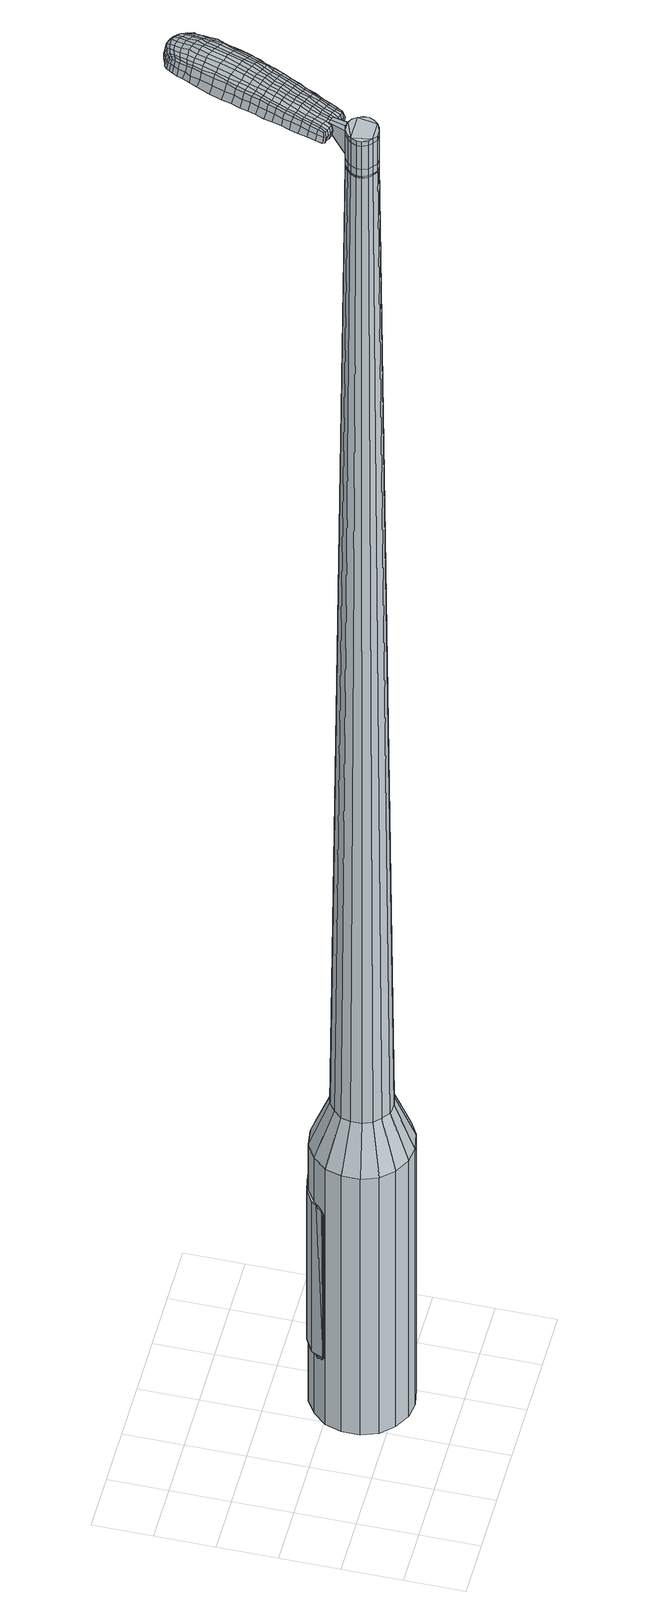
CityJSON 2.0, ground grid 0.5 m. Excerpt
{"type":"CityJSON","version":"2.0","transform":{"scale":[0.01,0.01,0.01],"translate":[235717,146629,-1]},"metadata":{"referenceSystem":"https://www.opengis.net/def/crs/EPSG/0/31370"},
"CityObjects":{
"object1":{"type":"GenericCityObject","attributes":{"cluster":727,"mean_distance_to_centroid":0.18,"new_centroid_x":235718.36,"new_centroid_y":146629.76,"mean_distance_to_camera":8.25,"H1":-8.71,"H2":-5.3,"Z_final":111.22,"cluster2":-1,"proj_x":235721,"proj_y":146630.66,"id_line":92231,"bearing_l":341.15,"distance":2.79,"orientation":"left","G_obj":71.15},"geometry":[{"type":"MultiSurface","lod":"2","boundaries":[[[0,1,2,3]],[[1,4,5,2]],[[4,6,7,5]],[[6,8,9,7]],[[8,10,11,9]],[[10,12,13,11]],[[12,14,15,13]],[[14,16,17,15]],[[16,18,19,17]],[[18,20,21,19]],[[20,22,23,21]],[[22,24,25,23]],[[24,26,27,25]],[[26,28,29,27]],[[28,30,31,29]],[[30,32,33,31]],[[32,34,35,33]],[[34,0,3,35]],[[36,37,38,39]],[[38,40,41,42]],[[41,43,42]],[[42,44,45,46]],[[45,47,46]],[[46,48,49,50]],[[49,51,50]],[[42,46,50,38]],[[50,52,39,38]],[[53,36,39]],[[2,5,7,35]],[[7,9,11,15]],[[11,13,15]],[[15,17,19,23]],[[19,21,23]],[[23,25,27,31]],[[27,29,31]],[[15,23,31,7]],[[31,33,35,7]],[[3,2,35]],[[1,0,54,55]],[[0,34,56,54]],[[34,32,57,56]],[[32,30,58,57]],[[30,28,59,58]],[[28,26,60,59]],[[26,24,61,60]],[[24,22,62,61]],[[22,20,63,62]],[[20,18,64,63]],[[18,16,65,64]],[[16,14,66,65]],[[14,12,67,66]],[[12,10,68,67]],[[10,8,69,68]],[[8,6,70,69]],[[6,4,71,70]],[[4,1,55,71]],[[55,54,72,73]],[[54,56,74,72]],[[56,57,75,74]],[[57,58,76,75]],[[58,59,77,76]],[[59,60,78,77]],[[60,61,79,78]],[[61,62,80,79]],[[62,63,81,80]],[[63,64,82,81]],[[64,65,83,82]],[[65,66,84,83]],[[66,67,85,84]],[[67,68,86,85]],[[68,69,87,86]],[[69,70,88,87]],[[70,71,89,88]],[[71,55,73,89]],[[90,91,92,93]],[[94,95,91,90]],[[96,97,95,94]],[[76,98,97,96]],[[99,100,98,76]],[[101,102,100,99]],[[103,104,102,101]],[[80,105,104,103]],[[81,106,105,80]],[[107,108,106,81]],[[83,109,108,107]],[[84,110,109,83]],[[85,111,110,84]],[[86,112,111,85]],[[113,114,112,86]],[[115,116,114,113]],[[117,118,116,115]],[[93,92,118,117]],[[119,120,121,122]],[[123,119,122,124]],[[125,123,124,126]],[[127,125,126,128]],[[129,127,128,130]],[[131,129,130,132]],[[133,131,132,134]],[[135,133,134,136]],[[137,135,136,138]],[[139,137,138,140]],[[141,139,140,142]],[[143,141,142,144]],[[145,143,144,146]],[[147,145,146,148]],[[149,147,148,150]],[[151,149,150,152]],[[73,72,90,93]],[[72,74,94,90]],[[74,75,96,94]],[[75,76,96]],[[77,99,76]],[[77,78,101,99]],[[78,79,103,101]],[[79,80,103]],[[82,107,81]],[[82,83,107]],[[87,113,86]],[[87,88,115,113]],[[88,89,117,115]],[[89,73,93,117]],[[153,154,92,91]],[[154,155,118,92]],[[155,156,116,118]],[[156,157,114,116]],[[157,112,114]],[[158,108,109]],[[158,106,108]],[[159,104,105]],[[159,160,102,104]],[[160,161,100,102]],[[161,98,100]],[[162,97,98]],[[162,163,95,97]],[[163,153,91,95]],[[39,52,151,164]],[[154,153,165,152]],[[53,39,164,120]],[[153,163,121,165]],[[36,53,120,119]],[[163,162,122,121]],[[37,36,119,123]],[[162,98,124,122]],[[38,37,123,125]],[[98,161,126,124]],[[40,38,125,127]],[[161,160,128,126]],[[41,40,127,129]],[[160,159,130,128]],[[43,41,129,131]],[[159,105,132,130]],[[42,43,131,133]],[[105,106,134,132]],[[44,42,133,135]],[[106,158,136,134]],[[45,44,135,137]],[[158,109,138,136]],[[47,45,137,139]],[[109,110,140,138]],[[46,47,139,141]],[[110,111,142,140]],[[48,46,141,143]],[[111,112,144,142]],[[49,48,143,145]],[[112,157,146,144]],[[51,49,145,147]],[[157,156,148,146]],[[50,51,147,149]],[[156,155,150,148]],[[52,50,149,151]],[[155,154,152,150]],[[151,152,166,167]],[[152,165,168,166]],[[165,121,169,168]],[[121,120,170,169]],[[120,164,171,170]],[[164,151,167,171]],[[172,173,174,175]],[[176,172,175,177]],[[172,176,178,179]],[[173,172,179,180]],[[181,182,183,184]],[[185,181,184,186]],[[181,185,187,188]],[[182,181,188,189]],[[190,191,192,193]],[[194,190,193,195]],[[190,194,196,197]],[[191,190,197,198]],[[199,200,201,202]],[[203,199,202,204]],[[199,203,205,206]],[[200,199,206,207]],[[208,209,210,211]],[[212,208,211,213]],[[208,212,214,215]],[[209,208,215,216]],[[217,218,219,220]],[[221,217,220,222]],[[217,221,223,224]],[[218,217,224,225]],[[226,227,228,229]],[[218,226,229,219]],[[226,218,225,230]],[[227,226,230,231]],[[232,233,234,235]],[[227,232,235,228]],[[232,227,231,236]],[[233,232,236,237]],[[238,176,177,239]],[[233,238,239,234]],[[238,233,237,240]],[[176,238,240,178]],[[241,242,243,244]],[[245,241,244,246]],[[241,245,247,248]],[[242,241,248,249]],[[250,251,252,253]],[[242,250,253,243]],[[250,242,249,254]],[[251,250,254,255]],[[256,257,258,259]],[[251,256,259,252]],[[256,251,255,260]],[[257,256,260,261]],[[262,263,264,265]],[[257,262,265,258]],[[262,257,261,266]],[[263,262,266,267]],[[268,173,180,269]],[[263,268,269,264]],[[268,263,267,270]],[[173,268,270,174]],[[271,272,273,274]],[[275,271,274,276]],[[271,275,277,278]],[[272,271,278,279]],[[280,281,282,283]],[[272,280,283,273]],[[280,272,279,284]],[[281,280,284,285]],[[286,287,288,289]],[[281,286,289,282]],[[286,281,285,290]],[[287,286,290,291]],[[292,185,186,293]],[[287,292,293,288]],[[292,287,291,294]],[[185,292,294,187]],[[295,296,297,298]],[[299,295,298,300]],[[295,299,301,302]],[[296,295,302,303]],[[304,305,306,307]],[[296,304,307,297]],[[304,296,303,308]],[[305,304,308,309]],[[310,311,312,313]],[[305,310,313,306]],[[310,305,309,314]],[[311,310,314,315]],[[316,317,318,319]],[[311,316,319,312]],[[316,311,315,320]],[[317,316,320,321]],[[322,182,189,323]],[[317,322,323,318]],[[322,317,321,324]],[[182,322,324,183]],[[325,211,210,326]],[[327,325,326,328]],[[325,327,329,330]],[[211,325,330,213]],[[331,327,328,332]],[[333,331,332,334]],[[331,333,335,336]],[[327,331,336,329]],[[337,333,334,338]],[[339,337,338,340]],[[337,339,341,342]],[[333,337,342,335]],[[343,339,340,344]],[[345,343,344,346]],[[343,345,347,348]],[[339,343,348,341]],[[349,345,346,350]],[[200,349,350,201]],[[349,200,207,351]],[[345,349,351,347]],[[352,353,198,197]],[[354,352,197,196]],[[352,354,355,356]],[[353,352,356,357]],[[358,359,357,356]],[[360,358,356,355]],[[358,360,361,362]],[[359,358,362,363]],[[364,365,363,362]],[[366,364,362,361]],[[364,366,367,368]],[[365,364,368,369]],[[370,371,369,368]],[[372,370,368,367]],[[370,372,205,203]],[[371,370,203,204]],[[373,374,375,376]],[[275,373,376,277]],[[373,275,276,377]],[[374,373,377,378]],[[379,194,195,380]],[[374,379,380,375]],[[379,374,378,381]],[[194,379,381,196]],[[382,383,384,385]],[[221,382,385,223]],[[382,221,222,386]],[[383,382,386,387]],[[388,389,390,391]],[[383,388,391,384]],[[388,383,387,392]],[[389,388,392,393]],[[394,191,198,395]],[[389,394,395,390]],[[394,389,393,396]],[[191,394,396,192]],[[397,398,399,400]],[[179,397,400,180]],[[397,179,178,401]],[[398,397,401,402]],[[403,404,405,406]],[[398,403,406,399]],[[403,398,402,407]],[[404,403,407,408]],[[409,202,201,410]],[[404,409,410,405]],[[409,404,408,411]],[[202,409,411,204]],[[412,413,414,415]],[[184,412,415,186]],[[412,184,183,416]],[[413,412,416,417]],[[418,206,205,419]],[[413,418,419,414]],[[418,413,417,420]],[[206,418,420,207]],[[421,422,423,424]],[[299,421,424,301]],[[421,299,300,425]],[[422,421,425,426]],[[427,212,213,428]],[[422,427,428,423]],[[427,422,426,429]],[[212,427,429,214]],[[430,431,432,433]],[[245,430,433,247]],[[430,245,246,434]],[[431,430,434,435]],[[436,437,438,439]],[[431,436,439,432]],[[436,431,435,440]],[[437,436,440,441]],[[442,209,216,443]],[[437,442,443,438]],[[442,437,441,444]],[[209,442,444,210]],[[445,446,435,434]],[[244,445,434,246]],[[445,244,243,447]],[[446,445,447,448]],[[449,450,441,440]],[[446,449,440,435]],[[449,446,448,451]],[[450,449,451,452]],[[453,326,210,444]],[[450,453,444,441]],[[453,450,452,454]],[[326,453,454,328]],[[455,456,457,458]],[[302,455,458,303]],[[455,302,301,424]],[[456,455,424,423]],[[459,330,329,460]],[[456,459,460,457]],[[459,456,423,428]],[[330,459,428,213]],[[461,462,448,447]],[[253,461,447,243]],[[461,253,252,463]],[[462,461,463,464]],[[465,466,452,451]],[[462,465,451,448]],[[465,462,464,467]],[[466,465,467,468]],[[469,332,328,454]],[[466,469,454,452]],[[469,466,468,470]],[[332,469,470,334]],[[471,472,473,474]],[[308,471,474,309]],[[471,308,303,458]],[[472,471,458,457]],[[475,336,335,476]],[[472,475,476,473]],[[475,472,457,460]],[[336,475,460,329]],[[477,478,464,463]],[[259,477,463,252]],[[477,259,258,479]],[[478,477,479,480]],[[481,482,468,467]],[[478,481,467,464]],[[481,478,480,483]],[[482,481,483,484]],[[485,338,334,470]],[[482,485,470,468]],[[485,482,484,486]],[[338,485,486,340]],[[487,488,489,490]],[[314,487,490,315]],[[487,314,309,474]],[[488,487,474,473]],[[491,342,341,492]],[[488,491,492,489]],[[491,488,473,476]],[[342,491,476,335]],[[493,494,480,479]],[[265,493,479,258]],[[493,265,264,495]],[[494,493,495,496]],[[497,498,484,483]],[[494,497,483,480]],[[497,494,496,499]],[[498,497,499,500]],[[501,344,340,486]],[[498,501,486,484]],[[501,498,500,502]],[[344,501,502,346]],[[503,504,505,506]],[[320,503,506,321]],[[503,320,315,490]],[[504,503,490,489]],[[507,348,347,508]],[[504,507,508,505]],[[507,504,489,492]],[[348,507,492,341]],[[509,510,496,495]],[[269,509,495,264]],[[509,269,180,400]],[[510,509,400,399]],[[511,512,500,499]],[[510,511,499,496]],[[511,510,399,406]],[[512,511,406,405]],[[513,350,346,502]],[[512,513,502,500]],[[513,512,405,410]],[[350,513,410,201]],[[514,515,417,416]],[[324,514,416,183]],[[514,324,321,506]],[[515,514,506,505]],[[516,351,207,420]],[[515,516,420,417]],[[516,515,505,508]],[[351,516,508,347]],[[517,518,378,377]],[[274,517,377,276]],[[517,274,273,519]],[[518,517,519,520]],[[521,354,196,381]],[[518,521,381,378]],[[521,518,520,522]],[[354,521,522,355]],[[523,524,525,526]],[[224,523,526,225]],[[523,224,223,385]],[[524,523,385,384]],[[527,528,529,530]],[[524,527,530,525]],[[527,524,384,391]],[[528,527,391,390]],[[531,353,357,532]],[[528,531,532,529]],[[531,528,390,395]],[[353,531,395,198]],[[533,534,520,519]],[[283,533,519,273]],[[533,283,282,535]],[[534,533,535,536]],[[537,360,355,522]],[[534,537,522,520]],[[537,534,536,538]],[[360,537,538,361]],[[539,540,541,542]],[[230,539,542,231]],[[539,230,225,526]],[[540,539,526,525]],[[543,544,545,546]],[[540,543,546,541]],[[543,540,525,530]],[[544,543,530,529]],[[547,359,363,548]],[[544,547,548,545]],[[547,544,529,532]],[[359,547,532,357]],[[549,550,536,535]],[[289,549,535,282]],[[549,289,288,551]],[[550,549,551,552]],[[553,366,361,538]],[[550,553,538,536]],[[553,550,552,554]],[[366,553,554,367]],[[555,556,557,558]],[[236,555,558,237]],[[555,236,231,542]],[[556,555,542,541]],[[559,560,561,562]],[[556,559,562,557]],[[559,556,541,546]],[[560,559,546,545]],[[563,365,369,564]],[[560,563,564,561]],[[563,560,545,548]],[[365,563,548,363]],[[565,566,552,551]],[[293,565,551,288]],[[565,293,186,415]],[[566,565,415,414]],[[567,372,367,554]],[[566,567,554,552]],[[567,566,414,419]],[[372,567,419,205]],[[568,569,402,401]],[[240,568,401,178]],[[568,240,237,558]],[[569,568,558,557]],[[570,571,408,407]],[[569,570,407,402]],[[570,569,557,562]],[[571,570,562,561]],[[572,371,204,411]],[[571,572,411,408]],[[572,571,561,564]],[[371,572,564,369]],[[573,574,575,576]],[[576,575,577,578]],[[579,577,575,580]],[[580,575,574,581]],[[582,583,584,585]],[[585,584,586,587]],[[588,586,584,589]],[[589,584,583,590]],[[591,592,593,594]],[[594,593,595,596]],[[597,595,593,598]],[[598,593,592,599]],[[600,601,602,603]],[[603,602,604,605]],[[606,604,602,607]],[[607,602,601,608]],[[609,610,611,612]],[[612,611,613,614]],[[615,613,611,616]],[[616,611,610,617]],[[618,619,620,621]],[[621,620,622,623]],[[624,622,620,625]],[[625,620,619,626]],[[627,628,629,630]],[[630,629,619,618]],[[626,619,629,631]],[[631,629,628,632]],[[633,634,635,636]],[[636,635,628,627]],[[632,628,635,637]],[[637,635,634,638]],[[578,577,639,640]],[[640,639,634,633]],[[638,634,639,641]],[[641,639,577,579]],[[642,643,644,645]],[[645,644,646,647]],[[648,646,644,649]],[[649,644,643,650]],[[651,652,653,654]],[[654,653,643,642]],[[650,643,653,655]],[[655,653,652,656]],[[657,658,659,660]],[[660,659,652,651]],[[656,652,659,661]],[[661,659,658,662]],[[663,664,665,666]],[[666,665,658,657]],[[662,658,665,667]],[[667,665,664,668]],[[581,574,669,670]],[[670,669,664,663]],[[668,664,669,671]],[[671,669,574,573]],[[672,673,674,675]],[[675,674,676,677]],[[678,676,674,679]],[[679,674,673,680]],[[681,682,683,684]],[[684,683,673,672]],[[680,673,683,685]],[[685,683,682,686]],[[687,688,689,690]],[[690,689,682,681]],[[686,682,689,691]],[[691,689,688,692]],[[587,586,693,694]],[[694,693,688,687]],[[692,688,693,695]],[[695,693,586,588]],[[696,697,698,699]],[[699,698,700,701]],[[702,700,698,703]],[[703,698,697,704]],[[705,706,707,708]],[[708,707,697,696]],[[704,697,707,709]],[[709,707,706,710]],[[711,712,713,714]],[[714,713,706,705]],[[710,706,713,715]],[[715,713,712,716]],[[717,718,719,720]],[[720,719,712,711]],[[716,712,719,721]],[[721,719,718,722]],[[590,583,723,724]],[[724,723,718,717]],[[722,718,723,725]],[[725,723,583,582]],[[609,612,726,727]],[[727,726,728,729]],[[730,728,726,731]],[[731,726,612,614]],[[729,728,732,733]],[[733,732,734,735]],[[736,734,732,737]],[[737,732,728,730]],[[735,734,738,739]],[[739,738,740,741]],[[742,740,738,743]],[[743,738,734,736]],[[741,740,744,745]],[[745,744,746,747]],[[748,746,744,749]],[[749,744,740,742]],[[747,746,750,751]],[[751,750,601,600]],[[608,601,750,752]],[[752,750,746,748]],[[599,753,754,598]],[[598,754,755,597]],[[756,755,754,757]],[[757,754,753,758]],[[758,759,760,757]],[[757,760,761,756]],[[762,761,760,763]],[[763,760,759,764]],[[764,765,766,763]],[[763,766,767,762]],[[768,767,766,769]],[[769,766,765,770]],[[770,771,772,769]],[[769,772,773,768]],[[606,773,772,604]],[[604,772,771,605]],[[774,775,776,777]],[[777,776,676,678]],[[677,676,776,778]],[[778,776,775,779]],[[596,595,780,781]],[[781,780,775,774]],[[779,775,780,782]],[[782,780,595,597]],[[783,784,785,786]],[[786,785,622,624]],[[623,622,785,787]],[[787,785,784,788]],[[789,790,791,792]],[[792,791,784,783]],[[788,784,791,793]],[[793,791,790,794]],[[599,592,795,796]],[[796,795,790,789]],[[794,790,795,797]],[[797,795,592,591]],[[798,799,800,801]],[[801,800,580,581]],[[579,580,800,802]],[[802,800,799,803]],[[804,805,806,807]],[[807,806,799,798]],[[803,799,806,808]],[[808,806,805,809]],[[600,603,810,811]],[[811,810,805,804]],[[809,805,810,812]],[[812,810,603,605]],[[813,814,815,816]],[[816,815,585,587]],[[582,585,815,817]],[[817,815,814,818]],[[606,607,819,820]],[[820,819,814,813]],[[818,814,819,821]],[[821,819,607,608]],[[822,823,824,825]],[[825,824,700,702]],[[701,700,824,826]],[[826,824,823,827]],[[614,613,828,829]],[[829,828,823,822]],[[827,823,828,830]],[[830,828,613,615]],[[831,832,833,834]],[[834,833,646,648]],[[647,646,833,835]],[[835,833,832,836]],[[837,838,839,840]],[[840,839,832,831]],[[836,832,839,841]],[[841,839,838,842]],[[617,610,843,844]],[[844,843,838,837]],[[842,838,843,845]],[[845,843,610,609]],[[836,846,835]],[[835,846,645,647]],[[642,645,846,847]],[[847,846,848]],[[842,849,850,841]],[[841,850,846,836]],[[848,846,850,851]],[[851,850,849,852]],[[609,727,853,845]],[[845,853,849,842]],[[852,849,853,854]],[[854,853,727,729]],[[855,856,857,858]],[[858,857,703,704]],[[702,703,857,825]],[[825,857,856,822]],[[730,731,859,860]],[[860,859,856,855]],[[822,856,859,829]],[[829,859,731,614]],[[848,861,847]],[[847,861,654,642]],[[651,654,861,862]],[[862,861,863]],[[852,864,865,851]],[[851,865,861,848]],[[863,861,865,866]],[[866,865,864,867]],[[729,733,868,854]],[[854,868,864,852]],[[867,864,868,869]],[[869,868,733,735]],[[870,871,872,873]],[[873,872,709,710]],[[704,709,872,858]],[[858,872,871,855]],[[736,737,874,875]],[[875,874,871,870]],[[855,871,874,860]],[[860,874,737,730]],[[863,876,877,862]],[[862,877,660,651]],[[657,660,877,878]],[[878,877,876,879]],[[867,880,881,866]],[[866,881,876,863]],[[879,876,881,882]],[[882,881,880,883]],[[735,739,884,869]],[[869,884,880,867]],[[883,880,884,885]],[[885,884,739,741]],[[886,887,888,889]],[[889,888,715,716]],[[710,715,888,873]],[[873,888,887,870]],[[742,743,890,891]],[[891,890,887,886]],[[870,887,890,875]],[[875,890,743,736]],[[879,892,893,878]],[[878,893,666,657]],[[663,666,893,894]],[[894,893,892,895]],[[883,896,897,882]],[[882,897,892,879]],[[895,892,897,898]],[[898,897,896,899]],[[741,745,900,885]],[[885,900,896,883]],[[899,896,900,901]],[[901,900,745,747]],[[902,903,904,905]],[[905,904,721,722]],[[716,721,904,889]],[[889,904,903,886]],[[748,749,906,907]],[[907,906,903,902]],[[886,903,906,891]],[[891,906,749,742]],[[895,908,909,894]],[[894,909,670,663]],[[581,670,909,801]],[[801,909,908,798]],[[899,910,911,898]],[[898,911,908,895]],[[798,908,911,807]],[[807,911,910,804]],[[747,751,912,901]],[[901,912,910,899]],[[804,910,912,811]],[[811,912,751,600]],[[818,913,914,817]],[[817,914,725,582]],[[722,725,914,905]],[[905,914,913,902]],[[608,752,915,821]],[[821,915,913,818]],[[902,913,915,907]],[[907,915,752,748]],[[779,916,917,778]],[[778,917,675,677]],[[672,675,917,918]],[[918,917,916,919]],[[597,755,920,782]],[[782,920,916,779]],[[919,916,920,921]],[[921,920,755,756]],[[922,923,924,925]],[[925,924,625,626]],[[624,625,924,786]],[[786,924,923,783]],[[926,927,928,929]],[[929,928,923,922]],[[783,923,928,792]],[[792,928,927,789]],[[758,753,930,931]],[[931,930,927,926]],[[789,927,930,796]],[[796,930,753,599]],[[919,932,933,918]],[[918,933,684,672]],[[681,684,933,934]],[[934,933,932,935]],[[756,761,936,921]],[[921,936,932,919]],[[935,932,936,937]],[[937,936,761,762]],[[938,939,940,941]],[[941,940,631,632]],[[626,631,940,925]],[[925,940,939,922]],[[942,943,944,945]],[[945,944,939,938]],[[922,939,944,929]],[[929,944,943,926]],[[764,759,946,947]],[[947,946,943,942]],[[926,943,946,931]],[[931,946,759,758]],[[935,948,949,934]],[[934,949,690,681]],[[687,690,949,950]],[[950,949,948,951]],[[762,767,952,937]],[[937,952,948,935]],[[951,948,952,953]],[[953,952,767,768]],[[954,955,956,957]],[[957,956,637,638]],[[632,637,956,941]],[[941,956,955,938]],[[958,959,960,961]],[[961,960,955,954]],[[938,955,960,945]],[[945,960,959,942]],[[770,765,962,963]],[[963,962,959,958]],[[942,959,962,947]],[[947,962,765,764]],[[951,964,965,950]],[[950,965,694,687]],[[587,694,965,816]],[[816,965,964,813]],[[768,773,966,953]],[[953,966,964,951]],[[813,964,966,820]],[[820,966,773,606]],[[803,967,968,802]],[[802,968,641,579]],[[638,641,968,957]],[[957,968,967,954]],[[809,969,970,808]],[[808,970,967,803]],[[954,967,970,961]],[[961,970,969,958]],[[605,771,971,812]],[[812,971,969,809]],[[958,969,971,963]],[[963,971,771,770]],[[573,576,175,174]],[[576,578,177,175]],[[588,589,188,187]],[[589,590,189,188]],[[591,594,193,192]],[[594,596,195,193]],[[615,616,215,214]],[[616,617,216,215]],[[618,621,220,219]],[[621,623,222,220]],[[627,630,229,228]],[[630,618,219,229]],[[633,636,235,234]],[[636,627,228,235]],[[578,640,239,177]],[[640,633,234,239]],[[648,649,248,247]],[[649,650,249,248]],[[650,655,254,249]],[[655,656,255,254]],[[656,661,260,255]],[[661,662,261,260]],[[662,667,266,261]],[[667,668,267,266]],[[668,671,270,267]],[[671,573,174,270]],[[678,679,278,277]],[[679,680,279,278]],[[680,685,284,279]],[[685,686,285,284]],[[686,691,290,285]],[[691,692,291,290]],[[692,695,294,291]],[[695,588,187,294]],[[696,699,298,297]],[[699,701,300,298]],[[705,708,307,306]],[[708,696,297,307]],[[711,714,313,312]],[[714,705,306,313]],[[717,720,319,318]],[[720,711,312,319]],[[590,724,323,189]],[[724,717,318,323]],[[774,777,376,375]],[[777,678,277,376]],[[596,781,380,195]],[[781,774,375,380]],[[623,787,386,222]],[[787,788,387,386]],[[788,793,392,387]],[[793,794,393,392]],[[794,797,396,393]],[[797,591,192,396]],[[701,826,425,300]],[[826,827,426,425]],[[827,830,429,426]],[[830,615,214,429]],[[831,834,433,432]],[[834,648,247,433]],[[837,840,439,438]],[[840,831,432,439]],[[617,844,443,216]],[[844,837,438,443]],[[972,973,974,975]],[[976,977,975,974]],[[978,979,980,981]],[[982,983,984,985]],[[973,986,987,974]],[[988,976,974,987]],[[989,978,981,990]],[[991,992,983,982]],[[986,993,994,987]],[[994,995,988,987]],[[996,989,990,997]],[[998,992,991,999]],[[993,1000,1001,994]],[[1001,1002,995,994]],[[1003,996,997,1004]],[[1005,998,999,1006]],[[1007,1008,1009,1010]],[[1011,1012,1008,1007]],[[1011,1013,1014,1012]],[[1013,1015,1016,1014]],[[1017,1018,1019,1020]],[[1021,1022,1018,1017]],[[1023,1024,1022,1021]],[[1025,1026,1024,1023]],[[1020,1009,1008,1017]],[[1017,1008,1012,1021]],[[1012,1014,1023,1021]],[[1014,1016,1025,1023]],[[981,980,977,976]],[[990,981,976,988]],[[995,997,990,988]],[[1002,1004,997,995]],[[982,985,979,978]],[[991,982,978,989]],[[999,991,989,996]],[[1006,999,996,1003]],[[983,1007,1010,984]],[[992,1011,1007,983]],[[1013,1011,992,998]],[[1015,1013,998,1005]],[[1027,1028,1029,1030]],[[1029,1031,1032,1033]],[[1029,1033,1034,1035]],[[1029,1035,1030]],[[1036,1027,1030,1037]],[[1038,1037,1030,1039]],[[1040,1039,1030]],[[1041,1029,1028,1042]],[[1043,1041,1042,1044]],[[1045,1043,1044,1046]],[[1047,1045,1046,1048]],[[1049,1047,1048,1050]],[[1050,1051,1052,1053]],[[1050,1053,1054,1055]],[[1050,1055,1056,1057]],[[1056,1058,1059,1060]],[[1056,1060,1061,1062]],[[1056,1062,1057]],[[1050,1057,1049]],[[1063,1064,1028,1027]],[[1065,1066,1031,1029]],[[1067,1068,1040,1030]],[[1064,1069,1042,1028]],[[1070,1065,1029,1041]],[[1069,1071,1044,1042]],[[1072,1070,1041,1043]],[[1071,1073,1046,1044]],[[1074,1072,1043,1045]],[[1073,1075,1048,1046]],[[1076,1074,1045,1047]],[[1075,1077,1050,1048]],[[1078,1076,1047,1049]],[[1077,1079,1051,1050]],[[1080,1081,1058,1056]],[[1082,1078,1049,1057]],[[1052,1051,1079,1083]],[[1053,1052,1083,1084]],[[1054,1053,1084,1085]],[[1055,1054,1085,1086]],[[1056,1055,1086,1080]],[[1087,1063,1027,1036]],[[1088,1087,1036,1037]],[[1089,1088,1037,1038]],[[1090,1089,1038,1039]],[[1068,1090,1039,1040]],[[1032,1031,1066,1091]],[[1059,1058,1081,1092]],[[1033,1032,1091,1093]],[[1034,1033,1093,1094]],[[1035,1034,1094,1095]],[[1030,1035,1095,1067]],[[1060,1059,1092,1096]],[[1061,1060,1096,1097]],[[1062,1061,1097,1098]],[[1057,1062,1098,1082]]]}]}
},
"vertices":[
[149,118,384],[162,111,384],[162,111,96],[149,118,96],[172,100,384],[172,100,96],[177,86,384],[177,86,96],[177,72,384],[177,72,96],[172,58,384],[172,58,96],[163,46,384],[163,46,96],[151,39,384],[151,39,96],[136,36,384],[136,36,96],[122,38,384],[122,38,96],[109,45,384],[109,45,96],[99,56,384],[99,56,96],[94,70,384],[94,70,96],[94,85,384],[94,85,96],[98,99,384],[98,99,96],[108,110,384],[108,110,96],[120,118,384],[120,118,96],[135,120,384],[135,120,96],[131,91,1524],[127,88,1524],[124,85,1524],[140,91,1524],[122,80,1524],[122,76,1524],[127,68,1524],[124,71,1524],[131,65,1524],[136,65,1524],[144,68,1524],[140,66,1524],[147,72,1524],[149,76,1524],[147,85,1524],[149,81,1524],[144,89,1524],[135,92,1524],[144,102,429],[151,98,429],[135,103,429],[126,102,429],[119,97,429],[113,90,429],[111,82,429],[111,73,429],[114,65,429],[120,59,429],[127,54,429],[136,53,429],[145,55,429],[152,59,429],[157,66,429],[160,74,429],[160,83,429],[157,91,429],[140,91,1483],[144,89,1483],[135,92,1483],[131,91,1483],[127,88,1483],[124,85,1483],[122,80,1483],[122,76,1483],[124,71,1483],[127,68,1483],[131,65,1483],[136,65,1483],[140,66,1483],[144,68,1483],[147,72,1483],[149,76,1483],[149,81,1483],[147,85,1483],[140,90,1483],[140,90,1485],[143,88,1485],[143,88,1483],[135,91,1483],[135,91,1485],[131,90,1483],[131,90,1485],[127,88,1485],[124,84,1483],[124,84,1485],[123,80,1483],[123,80,1485],[123,76,1483],[123,76,1485],[124,71,1485],[127,68,1485],[131,66,1483],[131,66,1485],[136,65,1485],[140,66,1485],[144,68,1485],[147,72,1485],[148,76,1483],[148,76,1485],[148,81,1483],[148,81,1485],[146,85,1483],[146,85,1485],[131,91,1519],[135,92,1519],[135,92,1493],[131,91,1493],[127,88,1519],[127,88,1493],[124,85,1519],[124,85,1493],[122,80,1519],[122,80,1493],[122,76,1519],[122,76,1493],[124,71,1519],[124,71,1493],[127,68,1519],[127,68,1493],[131,65,1519],[131,65,1493],[136,65,1519],[136,65,1493],[140,66,1519],[140,66,1493],[144,68,1519],[144,68,1493],[147,72,1519],[147,72,1493],[149,76,1519],[149,76,1493],[149,81,1519],[149,81,1493],[147,85,1519],[147,85,1493],[144,89,1519],[144,89,1493],[140,91,1485],[144,89,1485],[147,85,1485],[149,81,1485],[149,76,1485],[131,65,1485],[122,76,1485],[122,80,1485],[124,85,1485],[131,91,1485],[135,92,1485],[140,91,1519],[140,91,1493],[149,107,1513],[149,107,1518],[146,109,1513],[143,110,1513],[143,110,1518],[146,109,1518],[188,172,1519],[186,166,1518],[188,166,1509],[190,173,1510],[191,180,1519],[193,181,1510],[190,180,1526],[186,172,1525],[184,165,1525],[152,185,1519],[150,178,1518],[151,177,1525],[153,184,1525],[154,193,1519],[156,192,1526],[153,195,1510],[151,187,1510],[149,180,1509],[192,249,1519],[196,247,1519],[196,248,1513],[192,250,1513],[188,249,1519],[188,250,1513],[188,248,1524],[192,247,1524],[195,246,1524],[168,179,1530],[166,172,1529],[169,171,1529],[171,178,1530],[171,187,1531],[174,186,1531],[168,188,1530],[165,180,1530],[163,173,1529],[142,102,1512],[145,101,1512],[145,102,1517],[143,103,1517],[140,103,1512],[140,104,1517],[140,104,1506],[143,103,1506],[145,102,1506],[206,229,1519],[205,226,1519],[207,226,1512],[208,229,1512],[206,231,1518],[208,232,1512],[205,231,1522],[205,229,1523],[204,226,1524],[204,221,1519],[203,215,1519],[205,216,1512],[206,221,1512],[203,221,1524],[202,215,1525],[201,210,1519],[199,202,1519],[201,203,1511],[203,210,1511],[200,210,1526],[197,202,1526],[195,191,1519],[197,192,1510],[194,191,1526],[160,104,1513],[163,111,1513],[162,111,1518],[159,104,1517],[158,99,1512],[158,100,1516],[159,99,1506],[162,104,1507],[165,111,1507],[166,118,1514],[169,125,1515],[168,124,1520],[165,118,1519],[168,118,1507],[171,125,1507],[172,132,1515],[175,139,1516],[173,138,1522],[170,131,1521],[174,132,1508],[176,139,1508],[178,145,1517],[180,152,1517],[179,152,1524],[176,145,1523],[179,146,1508],[182,153,1509],[183,159,1518],[181,159,1524],[185,160,1509],[173,241,1519],[171,238,1519],[172,237,1524],[174,240,1523],[174,243,1518],[174,242,1522],[173,244,1512],[172,242,1512],[170,239,1512],[169,234,1519],[167,228,1519],[168,227,1525],[170,233,1524],[168,235,1512],[166,230,1512],[164,223,1519],[162,215,1519],[163,214,1526],[166,222,1526],[164,224,1511],[161,217,1511],[158,204,1519],[159,203,1526],[157,206,1510],[132,114,1513],[134,121,1513],[133,122,1507],[131,115,1507],[131,108,1512],[130,109,1506],[132,109,1516],[133,113,1517],[135,120,1518],[136,128,1514],[138,136,1515],[137,137,1507],[135,130,1507],[137,127,1519],[139,134,1520],[140,143,1515],[142,150,1516],[141,152,1508],[139,144,1508],[141,142,1521],[143,149,1522],[144,157,1517],[146,164,1517],[145,166,1509],[143,159,1508],[145,156,1523],[147,163,1524],[148,171,1518],[147,173,1509],[149,170,1524],[145,108,1519],[147,108,1519],[147,115,1520],[149,115,1520],[144,116,1520],[142,109,1519],[149,123,1522],[152,122,1522],[152,130,1523],[154,129,1523],[149,131,1523],[147,124,1521],[154,137,1524],[157,136,1524],[157,144,1525],[159,143,1525],[153,145,1525],[151,138,1524],[159,151,1526],[162,150,1526],[161,158,1527],[164,157,1527],[158,159,1527],[156,152,1526],[164,165,1528],[167,164,1528],[160,166,1528],[191,244,1527],[194,243,1527],[187,245,1526],[185,241,1527],[189,240,1528],[193,239,1528],[187,234,1529],[191,233,1529],[183,235,1528],[181,228,1530],[185,227,1530],[188,226,1530],[182,220,1531],[186,219,1531],[178,221,1530],[175,213,1531],[179,212,1531],[183,210,1531],[175,199,1531],[179,198,1531],[172,201,1531],[176,245,1518],[178,246,1519],[178,247,1513],[175,246,1513],[176,243,1523],[178,245,1523],[183,248,1519],[183,249,1513],[183,246,1524],[206,234,1518],[205,236,1518],[204,235,1523],[205,233,1523],[207,234,1513],[206,237,1513],[204,240,1519],[202,243,1519],[201,241,1524],[203,238,1523],[205,240,1513],[202,244,1513],[199,246,1519],[198,244,1524],[199,246,1513],[185,172,1528],[183,173,1528],[181,166,1528],[182,166,1527],[188,180,1528],[186,181,1529],[181,174,1529],[178,175,1530],[175,168,1529],[178,167,1528],[184,182,1529],[181,184,1530],[175,176,1530],[172,169,1529],[178,185,1531],[154,183,1528],[157,182,1529],[159,191,1529],[157,191,1528],[152,176,1527],[155,175,1528],[160,181,1529],[163,190,1530],[158,174,1528],[131,106,1512],[133,105,1512],[134,106,1517],[132,107,1517],[131,107,1506],[133,107,1506],[136,104,1512],[137,105,1517],[136,105,1506],[156,97,1512],[155,98,1512],[156,98,1506],[157,98,1506],[156,99,1517],[155,99,1517],[153,99,1512],[150,100,1512],[151,100,1506],[153,99,1506],[153,100,1517],[150,101,1517],[147,100,1512],[148,101,1506],[148,102,1517],[158,104,1519],[156,104,1519],[161,111,1520],[159,111,1520],[154,105,1519],[152,106,1519],[157,112,1520],[154,113,1520],[149,107,1519],[152,114,1520],[134,112,1519],[136,112,1519],[138,119,1520],[136,119,1520],[139,111,1519],[141,118,1520],[163,118,1521],[162,118,1521],[166,125,1522],[165,125,1522],[160,119,1521],[157,120,1521],[162,126,1522],[160,127,1523],[154,121,1522],[157,128,1523],[138,127,1521],[140,126,1521],[142,133,1522],[140,134,1522],[143,125,1521],[145,132,1522],[169,132,1523],[167,132,1523],[172,138,1524],[170,139,1524],[165,133,1523],[162,134,1524],[167,140,1525],[165,141,1525],[159,135,1524],[162,142,1525],[142,141,1523],[144,140,1523],[146,147,1524],[144,148,1524],[147,139,1524],[150,146,1525],[174,145,1525],[173,146,1525],[177,152,1526],[175,153,1526],[170,147,1526],[167,148,1526],[173,154,1527],[170,155,1527],[165,149,1526],[167,156,1527],[146,155,1525],[148,154,1525],[150,161,1526],[148,162,1526],[152,153,1526],[154,160,1527],[180,159,1527],[178,160,1527],[175,160,1527],[172,162,1528],[170,163,1528],[150,169,1527],[153,168,1527],[156,167,1528],[175,241,1525],[178,243,1525],[174,238,1526],[176,239,1526],[182,244,1526],[180,240,1527],[204,230,1525],[203,233,1525],[202,229,1526],[203,227,1525],[202,236,1525],[200,239,1526],[199,235,1527],[201,232,1526],[197,241,1526],[196,237,1527],[172,233,1526],[174,234,1527],[169,227,1527],[172,228,1528],[178,235,1528],[176,228,1529],[202,222,1526],[201,224,1527],[199,218,1528],[200,216,1527],[199,226,1527],[197,229,1528],[195,222,1529],[197,220,1528],[194,231,1528],[192,224,1530],[167,222,1528],[169,222,1529],[164,214,1528],[167,214,1529],[174,222,1529],[171,213,1530],[199,210,1528],[197,212,1528],[195,204,1529],[196,203,1528],[195,214,1529],[192,216,1530],[189,207,1530],[192,206,1530],[189,217,1530],[186,209,1531],[161,203,1529],[163,202,1529],[167,202,1530],[192,192,1528],[190,193,1529],[188,194,1530],[185,196,1530],[182,197,1531],[186,167,1509],[184,166,1518],[186,173,1518],[188,174,1509],[189,181,1519],[191,182,1510],[188,181,1525],[185,173,1525],[182,166,1525],[153,176,1525],[152,178,1518],[154,184,1518],[155,183,1525],[156,193,1519],[157,191,1525],[155,194,1510],[153,186,1509],[151,179,1509],[195,246,1513],[195,245,1519],[192,247,1519],[192,247,1513],[188,247,1519],[188,248,1513],[188,245,1524],[191,245,1524],[194,244,1524],[169,171,1528],[166,172,1528],[169,179,1529],[171,178,1529],[171,187,1529],[174,186,1529],[168,189,1529],[165,180,1529],[163,173,1528],[146,104,1516],[146,103,1512],[143,104,1512],[144,105,1516],[140,105,1512],[141,106,1516],[140,106,1506],[143,105,1506],[146,104,1506],[205,226,1512],[203,226,1519],[204,229,1518],[206,229,1512],[204,231,1518],[206,231,1512],[203,231,1522],[203,229,1523],[202,226,1523],[203,216,1512],[201,216,1519],[202,221,1519],[204,222,1512],[201,221,1524],[200,216,1525],[199,204,1511],[197,203,1519],[199,210,1519],[201,211,1511],[198,210,1525],[196,203,1526],[193,192,1519],[195,193,1510],[192,192,1526],[160,111,1518],[162,112,1513],[159,105,1513],[158,105,1517],[157,100,1512],[156,101,1515],[158,101,1506],[160,105,1506],[163,112,1507],[166,125,1520],[167,126,1514],[164,119,1514],[163,118,1519],[166,119,1507],[169,126,1507],[171,139,1522],[173,139,1516],[170,133,1515],[169,132,1521],[172,133,1508],[175,140,1508],[177,153,1523],[178,153,1517],[176,146,1516],[174,146,1522],[178,147,1508],[180,154,1508],[181,160,1517],[179,159,1524],[183,161,1509],[174,236,1523],[173,237,1519],[174,240,1518],[175,239,1523],[175,242,1518],[176,241,1522],[174,243,1512],[173,241,1512],[172,239,1512],[170,227,1525],[169,228,1519],[171,233,1519],[172,232,1524],[170,234,1512],[168,229,1512],[165,214,1526],[164,215,1519],[166,222,1519],[167,221,1525],[165,224,1511],[163,216,1511],[160,204,1519],[161,203,1526],[159,206,1510],[135,122,1507],[136,121,1513],[134,113,1513],[133,115,1506],[133,109,1512],[132,110,1506],[134,109,1515],[135,113,1517],[137,120,1518],[139,137,1507],[140,135,1514],[138,128,1514],[137,129,1507],[139,127,1519],[141,134,1520],[143,151,1508],[144,150,1516],[142,142,1515],[141,144,1508],[143,141,1521],[145,148,1522],[147,165,1508],[148,164,1517],[146,157,1516],[145,158,1508],[147,155,1522],[149,162,1523],[150,171,1517],[149,172,1509],[151,169,1524],[145,109,1518],[147,108,1518],[147,116,1519],[150,115,1519],[144,117,1519],[142,110,1518],[150,123,1520],[152,122,1520],[152,130,1521],[155,129,1521],[149,131,1521],[147,124,1520],[154,137,1523],[157,136,1523],[157,144,1524],[159,143,1524],[154,145,1524],[151,138,1523],[159,151,1525],[162,150,1525],[161,158,1526],[164,157,1526],[158,159,1526],[156,152,1525],[164,165,1527],[167,164,1527],[161,166,1527],[194,242,1526],[190,243,1526],[187,243,1525],[185,240,1526],[189,239,1526],[192,238,1526],[190,232,1528],[187,233,1528],[183,234,1527],[181,227,1528],[185,227,1529],[188,225,1529],[186,219,1530],[182,220,1530],[179,221,1529],[176,212,1530],[180,211,1530],[183,210,1530],[179,198,1530],[175,200,1530],[172,200,1530],[178,245,1513],[179,244,1518],[177,243,1518],[176,244,1512],[177,242,1523],[179,243,1523],[183,246,1519],[183,247,1513],[183,244,1523],[202,234,1523],[203,235,1518],[204,233,1518],[203,232,1523],[205,233,1512],[205,236,1512],[199,240,1523],[200,241,1519],[202,238,1519],[201,237,1523],[203,239,1513],[201,242,1513],[198,244,1519],[197,242,1524],[198,244,1513],[180,167,1527],[183,173,1527],[184,173,1527],[181,166,1526],[187,181,1527],[186,182,1528],[175,169,1528],[177,176,1528],[180,174,1528],[178,168,1527],[183,183,1528],[180,184,1529],[174,177,1529],[172,170,1528],[177,185,1529],[160,191,1528],[157,182,1527],[156,183,1527],[158,191,1527],[154,176,1526],[155,176,1527],[161,181,1528],[164,190,1528],[159,174,1527],[135,108,1516],[134,108,1512],[133,108,1512],[133,108,1516],[132,109,1506],[133,109,1506],[137,107,1512],[138,107,1516],[137,108,1506],[156,101,1506],[155,100,1512],[156,100,1512],[157,100,1506],[156,101,1516],[155,101,1516],[151,102,1506],[151,102,1512],[153,101,1512],[154,101,1506],[153,102,1516],[151,103,1516],[148,103,1512],[149,103,1506],[148,103,1516],[157,105,1518],[160,112,1519],[159,112,1519],[152,107,1518],[154,106,1518],[157,113,1519],[155,113,1519],[150,108,1518],[152,114,1519],[138,119,1519],[136,112,1518],[135,113,1518],[137,120,1519],[139,111,1518],[141,118,1519],[162,119,1520],[165,125,1521],[164,126,1521],[157,120,1520],[160,120,1520],[162,127,1521],[160,127,1521],[155,121,1520],[157,128,1521],[142,133,1521],[140,126,1520],[139,127,1520],[141,134,1521],[143,125,1520],[146,132,1521],[167,133,1522],[168,132,1522],[171,139,1523],[170,140,1523],[162,134,1522],[165,134,1522],[167,140,1523],[165,141,1524],[160,135,1523],[162,142,1524],[147,148,1523],[145,141,1522],[143,141,1522],[145,148,1523],[148,139,1522],[150,146,1523],[172,147,1524],[173,146,1524],[176,153,1525],[175,153,1525],[167,148,1525],[170,147,1524],[173,154,1525],[170,155,1526],[165,149,1525],[167,156,1526],[151,162,1525],[149,155,1524],[148,155,1524],[150,162,1525],[152,154,1524],[155,161,1525],[178,160,1526],[179,160,1526],[172,162,1527],[175,161,1526],[170,163,1527],[153,169,1526],[152,169,1526],[157,167,1526],[178,241,1524],[176,240,1524],[175,237,1525],[177,238,1525],[182,242,1525],[181,239,1525],[201,229,1525],[202,232,1524],[202,230,1524],[202,227,1525],[198,234,1526],[199,238,1525],[201,235,1524],[200,232,1525],[196,240,1525],[195,237,1526],[175,233,1526],[173,232,1526],[170,227,1526],[172,227,1527],[179,234,1526],[176,227,1527],[198,218,1527],[200,224,1526],[200,222,1526],[199,216,1526],[194,222,1528],[196,229,1527],[198,226,1526],[196,220,1527],[193,231,1527],[191,224,1528],[170,221,1527],[168,221,1527],[166,213,1527],[167,213,1528],[174,221,1528],[171,213,1529],[194,204,1528],[196,212,1527],[197,211,1527],[195,203,1527],[189,207,1529],[192,216,1529],[194,214,1528],[192,206,1528],[189,217,1529],[186,209,1530],[164,202,1528],[162,202,1528],[168,201,1529],[190,193,1528],[191,192,1528],[185,196,1529],[187,194,1529],[182,197,1530],[158,100,1508],[151,102,1508],[163,133,1509],[170,130,1509],[170,153,1510],[179,150,1510],[184,190,1512],[193,187,1512],[187,170,1511],[178,173,1511],[190,207,1513],[194,220,1514],[202,217,1514],[199,204,1513],[145,105,1508],[155,135,1509],[162,156,1510],[175,193,1512],[169,176,1511],[181,210,1513],[185,223,1514],[138,107,1508],[148,138,1509],[154,159,1510],[166,196,1512],[160,179,1511],[177,226,1514],[172,213,1513],[132,109,1508],[140,140,1509],[146,161,1510],[157,199,1512],[152,182,1511],[168,229,1514],[163,216,1513],[198,233,1514],[198,238,1514],[205,236,1514],[205,230,1514],[190,236,1514],[191,240,1514],[182,238,1514],[184,243,1514],[174,241,1514],[178,245,1514],[197,243,1515],[195,247,1515],[196,247,1515],[201,242,1515],[193,245,1515],[194,248,1515],[189,246,1515],[193,248,1515],[184,248,1515],[192,248,1515],[105,108,334],[108,112,334],[108,112,165],[98,101,171],[105,108,165],[102,106,165],[101,103,166],[99,102,167],[99,101,169],[102,106,334],[101,103,333],[99,102,332],[99,101,331],[98,101,328],[120,119,165],[120,119,334],[135,122,165],[135,122,334],[150,119,165],[150,119,334],[163,112,165],[163,112,334],[173,101,165],[173,101,334],[174,97,334],[176,94,334],[177,91,333],[178,89,332],[178,88,331],[178,88,328],[174,97,165],[178,88,171],[178,88,169],[178,89,167],[177,91,166],[176,94,165],[107,107,334],[109,110,334],[109,110,165],[107,107,165],[101,99,171],[101,99,328],[121,117,334],[121,117,165],[135,119,334],[135,119,165],[149,117,334],[149,117,165],[161,110,334],[161,110,165],[170,100,334],[170,100,165],[172,96,334],[176,87,328],[176,87,171],[172,96,165],[173,93,334],[174,90,333],[175,88,332],[176,87,331],[105,104,334],[103,102,333],[102,100,332],[101,99,331],[105,104,165],[176,87,169],[103,102,166],[102,100,167],[101,99,169],[175,88,167],[174,90,166],[173,93,165]
]}
